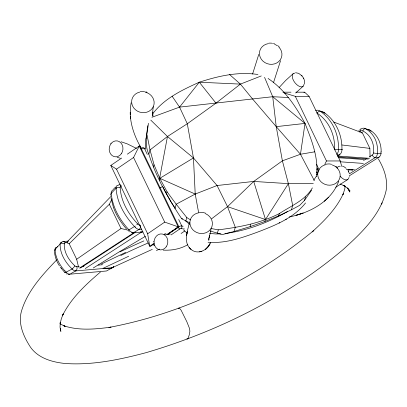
<?xml version="1.0" encoding="UTF-8"?>
<svg xmlns="http://www.w3.org/2000/svg" width="407" height="407" viewBox="0 0 407 407"><rect width="100%" height="100%" fill="white"/><g stroke="black" fill="none" stroke-linecap="round" stroke-linejoin="round"><path stroke-width="0.61" d="M381.074 151.323L381.028 153.063A5.016 4.482 -87.1 0 1 378.678 157.382L349.282 175.839M116.02 187.373C116.712 202.722 125.056 216.6 135.404 227.513M152.854 116.316L152.818 110.383L153.297 106.736M130.321 114.499L130.311 108.598L131.125 102.788M64.26 243.859C63.884 252.416 68.854 260.195 74.873 265.873A2.579 1.521 50.3 0 0 76.781 266.738M153.678 241.626L153.704 241.249M145.635 138.741L145.319 148.229M381.201 153.256C381.171 152.544 375.91 154.97 377.503 151.76C377.655 148.657 377.32 145.533 376.455 142.552C374.827 136.671 370.726 131.532 365.349 128.648A2.966 1.358 -64 0 0 362.82 130.952M316.478 176.704C318.935 158.318 311.711 140.212 305.011 123.418C295.747 106.278 284.534 89.459 268.081 78.465M373.453 152.976C374.755 144.363 370.909 134.88 362.841 130.962A2.579 2.294 -75.5 0 0 360.648 131.09L359.208 131.995M189.708 222.817L181.7 218.773C168.274 198.631 156.263 177.299 148.82 154.172C144.098 144.144 147.242 133.654 148.413 123.311M189.306 223.306C187.291 231.619 183.125 242.893 191.056 249.466C198.087 255.301 207.941 249.964 210.745 242.302M146.052 138.548L147.807 125.697M314.336 180.586L300.463 154.258L305.011 123.418L272.721 96.708L264.57 77.371M345.217 186.05L344.663 189.413L342.892 194.719L343.432 193.366C336.558 208.689 324.359 220.772 312.113 231.914L313.4 230.82M187.362 231.334L186.645 235.409M261.263 75.936L240.41 84.112L215.98 103.159L187.301 123.759L167.47 136.503L159.244 180.245M304.573 83.893C305.189 80.871 303.708 77.798 301.689 75.61L302.004 75.951M349.476 177.055L349.562 176.658M211.07 229.619L209.101 237.612L209.473 235.531L208.801 240.288L208.74 238.207M148.82 154.172L150.025 149.929L147.039 135.078M153.408 167.018L154.044 164.779L150.025 149.929L167.47 136.503L193.457 157.941L217.068 185.526L227.518 206.649L235.282 227.248L234.071 231.486L222.308 234.605L210.277 231.008M166.422 194.017L167.058 191.778L159.793 178.322L154.044 164.779M174.979 208.455L176.19 204.212L195.207 194.058L217.068 185.526L253.709 181.43L288.38 183.638L313.319 183.409M185.806 221.026L186.793 217.552L176.19 204.212L167.058 191.778M217.333 233.313L218.32 229.843C239.301 227.223 260.287 223.26 279.314 213.609C290.924 205.876 305.108 200.483 312.388 187.881M234.071 231.486L250.122 226.643L250.758 224.405M250.122 226.643L264.947 221.449L265.496 219.531L288.38 183.638L282.387 160.826L276.231 126.643L272.721 96.708L179.548 107.122L151.928 117.272M264.947 221.449L278.673 215.847L279.314 213.609M278.673 215.847L291.478 209.783L292.684 205.54L288.38 183.638M291.478 209.783L299.7 205.342L304.548 200.336L305.54 196.866M316.829 169.933L317.323 168.198M258.781 54.396L252.579 74.054M280.545 60.719L273.499 82.646M56.878 259.727C42.45 274.761 27.411 290.929 21.403 311.38C17.908 324.12 23.759 336.91 30.627 347.39C38.451 358.302 52.381 362.21 65.105 363.482C92.531 365.43 119.836 359.605 146.199 352.63C217.475 331.563 285.841 297.776 342.882 249.781C360.928 233.369 380.657 215.181 386.157 190.4C388.024 179.284 383.908 168.32 378.352 158.872M381.598 204.156L382.142 202.803M338.71 181.268C331.12 201.791 309.646 212.881 289.311 216.962M324.801 164.387L326.465 160.963L295.319 96.342L284.071 92.903M121.662 158.048L110.796 165.466L116.504 169.149L133.572 157.499L139.245 146.047L140.023 146.149L178.958 226.923L167.577 234.691M66.992 242.837L69.185 243.747L109.335 204.278L111.569 199.817M178.312 308.765L178.754 308.119L179.36 308.023L181.196 310.373L186.823 321.713L189.474 328.332L189.881 331.206L189.316 334.696L187.988 338.553L187.495 339.056L186.818 338.889M316.214 176.419L313.756 180.215M304.548 200.336L311.589 190.191M198.611 212.54L195.207 194.058L193.457 157.941L187.301 123.759L179.548 107.122L199.308 82.209C218.137 76.063 238.08 71.454 257.946 74.512M305.55 202.961C293.895 217.837 275.62 225.147 258.511 231.756C242.43 237.673 225.483 243.757 208.053 242.236M152.528 114.052C164.011 98.54 182.158 89.983 199.308 82.209L240.41 84.112L252.62 99.064L276.231 126.643L300.463 154.258L314.774 151.811M110.75 143.442L110.994 143.157M279.095 87.571L285.683 80.454L293.132 73.718M54.742 251.445A2.956 1.989 2 0 1 55.159 249.308L60.104 244.058A5.047 2.635 46.9 0 1 61.813 242.185L61.488 242.47M116.087 188.232L111.279 193.315A2.91 1.72 -7.7 0 0 110.908 195.263M112.922 189.764L115.466 187.123M66.885 242.15L110.913 196.479M57.428 246.581L57.738 246.266M60.231 243.737L60.546 243.422M211.64 218.768L227.518 206.649L253.709 181.43L282.387 160.826L300.463 154.258M295.701 92.989L303.103 86.294M128.129 230.515L128.846 229.991M324.247 201.302L328.597 197.253M140.125 225.203A2.88 1.699 50.3 0 1 137.693 223.931L136.767 224.766M100.407 272.054C85.882 284.452 71.317 297.858 62.703 315.201L63.263 313.868L61.32 318.808L60.129 323.896L60.241 322.395L60.038 327.142L60.867 331.425L60.211 328.337M135.328 226.022L128.927 229.919M313.828 230.459C255.128 278.968 183.822 313.365 108.893 327.457L111.05 327.131C95.447 329.238 79.044 330.815 63.818 325.798L65.156 326.287L60.322 324.043M159.748 187.932L162.347 186.696M303.937 92.699L304.619 92.18L309.071 96.342L340.216 160.958L341.717 166.356M78.607 267.231L76.658 259.259L121.011 228.51L127.808 230.103M347.746 179.533L335.714 187.271M127.35 154.167L139.245 146.047L178.18 226.821L178.958 226.923M154.126 243.874L150.509 246.342L149.73 246.24L147.649 233.771L164.718 222.12L178.18 226.821L166.799 234.59M164.031 234.671L165.451 233.699M153.871 243.417L149.73 246.24L110.796 165.466M167.918 234.167L170.818 232.183M172.273 231.191L173.24 230.535M175.173 229.212L176.145 228.551M176.628 228.22L178.078 227.228A1.857 0.763 55.7 0 0 179.818 228.958L171.108 234.9M181.09 233.501L184.758 230.998M79.436 268.111L134.162 232.534M80.444 268.04L135.17 232.458M85.292 268.539L141.687 231.995L142.908 231.909M358.765 130.489L359.732 129.879M337.871 155.805L339.29 154.904A5.713 5.133 -84 0 0 341.936 149.364C342.267 135.292 336.141 120.859 324.374 112.744A5.713 4.884 -72.2 0 0 321.81 111.752M369.322 156.868L372.196 155.047A2.579 2.294 -75.5 0 0 373.458 152.971L377.35 153.581M93.264 267.984L118.646 252.233L145.324 236.365M363.593 160.495L366.453 158.684M348.041 170.263L349.435 169.393M349.338 173.87L375.051 157.718L378.693 157.407M193.457 157.941L159.793 178.322L195.207 194.058M287.525 211.503C268.305 222.563 246.983 230.683 224.929 233.547M112.754 190.466A5.713 3.098 46.6 0 0 111.274 193.315C112.373 207.194 119.714 219.795 128.968 229.889A5.713 3.353 55.2 0 0 133.603 232.662L139.214 229.339L141.585 229.172M75.661 270.92L69.811 274.201L106.492 270.991L112.408 267.725L75.661 270.92A5.047 2.88 56.7 0 1 72.12 269.022C65.435 262.484 59.89 253.709 60.109 244.063A2.966 2.071 4.4 0 1 64.281 243.839M285.734 219.475L286.462 219.083M279.11 223.051L279.792 222.685M187.825 244.658C180.433 249.038 171.683 250.585 163.176 250.122M72.131 269.007L66.127 272.13A2.956 0.453 -46.8 0 1 65.186 272.222M101.353 264.016L125.671 252.406M111.915 267.597A3.785 1.938 52.7 0 1 111.233 268.249L102.951 268.381L128.698 256.242M110.862 268.305L152.289 249.354M201.877 251.333L199.466 251.867M140.196 91.621L144.582 91.539M326.429 164.102L329.166 163.904L331.669 164.296M268.92 43.147L271.469 43.096M199.186 212.306L202.574 212.327L205.683 213.232M276.231 126.643L305.011 123.418M102.605 264.728L98.062 265.12M82.779 266.31L83.974 266.224M133.608 232.672L142.129 232.066M168.01 234.259L170.38 234.091M79.187 266.57L76.786 266.743M63.08 241.473L68.661 241.086M67.638 242.613L65.232 242.781A2.579 1.521 50.3 0 0 64.255 243.859M220.945 233.857L215.822 233.964L209.666 233.44M341.931 149.364L338.471 149.542A2.92 0.438 -2.2 0 0 334.554 149.471M295.568 72.7L298.697 73.362L301.862 75.794M337.113 154.965L339.29 154.904M282.941 92.18L290.995 92.18M295.95 92.18L304.619 92.18M295.319 96.342L309.071 96.342M326.465 160.963L340.216 160.958M346.271 169.332L354.436 169.5M181.7 218.773L182.768 218.793M347.919 169.892L352.533 170.019M164.28 234.127L166.931 234.208M272.721 96.708L288.609 97.527M338.588 157.738L363.792 159.483M340.028 161.793L363.344 163.405M337.311 155.998L369.459 158.313M337.998 156.899L368.254 159.076M361.202 132.789L362.393 132.886L369.866 148.392L370.06 157.112M341.931 144.978L369.866 148.392M210.989 228.505L218.32 229.843M273.453 43.457L274.628 43.844M121.067 141.758L127.238 143.864L136.482 148.397M117.124 157.29L120.151 158.211M145.818 91.814L147.024 92.216M342.44 166.107L344.19 166.86L346.143 168.33M365.354 128.637L370.014 130.215L371.326 131.1M227.518 206.649L265.496 219.531L253.709 181.43M315.669 110.521A5.759 4.92 -72.3 0 1 319.103 110.597L324.374 112.744M333.755 122.069L362.393 132.886M340.257 184.01L344.8 186.131L343.457 185.358L347.161 187.927L350 190.959L347.909 188.583L349.872 192.028L347.558 187.805M66.3 273.774L66.717 274.003M186.793 217.552L190.532 219.928M317.089 172.059L318.096 172.731M316.794 112.943A2.89 2.569 -75.5 0 1 317.099 113.141C329.1 120.899 335.246 135.46 334.59 149.486A2.88 2.564 -75.5 0 1 334.574 149.888M319.988 111.136C332.946 119.648 339.367 135.572 338.431 150.748A5.754 5.169 -84.1 0 1 336.711 154.273M128.861 231.527L129.334 231.878M335.882 166.341L336.828 167.145M189.428 224.308L185.302 220.548M277.905 45.726L279.233 46.993M185.18 231.451L187.276 233.257M229.523 74.496L240.41 84.112M316.768 172.288L317.323 172.812L316.829 171.779M189.148 247.578L191.056 249.466M150.793 120.126L167.47 136.503M183.593 229.894L184.809 231.1M64.993 272.746L60.272 267.114M137.693 223.931C128.373 214.026 120.935 201.45 120.162 187.602A2.89 1.699 50.3 0 1 121.25 186.075M64.932 270.858L66.127 272.125A5.016 2.88 56.6 0 0 69.8 274.17M126.526 229.024C121.027 222.67 116.371 215.486 113.497 207.56M199.308 82.209L215.98 103.159M61.513 267.969L61.722 268.233M172.115 96.2L179.548 107.122M175.091 208.079L171.001 201.775L165.613 192.145M59.458 265.908C56.776 261.767 54.914 257.015 54.523 252.07M348.168 170.869L349.226 173.184M140.023 145.976C134.33 135.709 130.326 124.237 130.194 112.398M348.692 171.851L348.412 171.296M303.77 78.648L303.485 78.083M163.965 188.894L165.339 191.6M163.166 187.266L163.7 188.349M316.524 164.423L319.266 170.111M317.145 168.62L318.513 171.464M316.946 172.812L317.73 174.425M140.624 148.25A1.857 0.763 55.7 0 1 140.898 148.209A0.936 0.31 -25.2 0 1 142.155 147.833A1.893 1.694 -74.1 0 1 144.454 148.499L147.309 154.411M178.678 219.495L181.787 225.946A1.893 1.694 -74.1 0 1 181.049 228.51A0.936 0.28 -26.3 0 0 179.802 228.953M133.572 157.499L164.718 222.12M116.504 169.149L147.649 233.771M109.335 204.278L121.011 228.51M69.185 243.747L76.658 259.259M113.416 207.331L111.045 198.189M140.023 146.149L140.283 147.349M55.184 250.636L55.118 249.282M152.823 115.863L152.569 112.027L152.706 114.128M130.433 116.305L130.561 118.396M118.015 185.455A2.925 2.177 86 0 1 121.276 186.035M140.166 225.193A2.92 2.177 86 0 1 139.194 229.283M116.122 188.248A2.92 1.74 -6.6 0 1 120.182 187.586M139.214 229.339A5.754 3.373 55.2 0 1 135.404 227.508M133.593 232.636A2.89 2.152 86 0 1 131.629 232.616M116.036 187.378A5.759 3.114 46.7 0 1 117.72 185.429M141.692 232A2.849 1.679 50.3 0 1 140.568 231.725M156.405 250.488A164.916 32.626 -19.9 0 1 159.707 249.094M119.968 251.902A182.692 40.649 -19.7 0 1 143.869 240.913M120.721 255.571A178.917 40.578 -19.6 0 1 148.163 242.969M55.098 249.272A5.016 2.64 46.9 0 1 56.817 247.237M61.833 242.201A2.946 2.269 78.7 0 1 65.268 242.75M74.868 265.873A2.966 0.529 -47.3 0 1 72.171 268.935M76.847 266.702A2.946 2.142 -87.9 0 1 75.646 270.853M69.79 274.145A2.905 2.071 -87.7 0 1 67.918 274.135M64.891 270.904A25.509 15.044 50.3 0 1 55.108 250.6M113.365 266.824A3.556 1.933 59.8 0 1 112.444 267.811M113.507 266.397A2.89 2.198 87.1 0 1 112.378 267.618M177.956 227.218A2.813 0.9 -25.6 0 1 181.792 225.941M144.434 148.448A93.732 29.64 57.9 0 1 145.94 149.028M141.397 149.216A2.813 1.007 -27 0 1 144.5 148.469M183.15 226.226A93.732 29.64 57.9 0 1 181.812 225.992M184.493 228.932A87.642 27.717 57.9 0 1 181.064 228.551M154.451 245.304A3.755 3.215 -82.5 0 1 152.773 244.378M145.101 92.114A11.33 10.358 15.8 0 1 152.432 108.206A11.33 10.358 15.8 0 1 133.898 108.125A11.33 10.358 15.8 0 1 139.759 92.094M205.683 213.751A11.33 10.363 15.9 0 1 209.585 230.372A11.33 10.363 15.9 0 1 191.473 228.017A11.33 10.363 15.9 0 1 198.591 212.83M278.973 47.207A11.33 10.358 15.9 0 1 276.735 62.983A11.33 10.358 15.9 0 1 260.266 57.377A11.33 10.358 15.9 0 1 268.401 43.615M271.912 43.61A11.33 10.358 15.9 0 1 272.476 43.702M274.7 44.353A11.33 10.358 15.9 0 1 277.253 45.732M332.285 164.962A11.33 10.363 16 0 1 337.993 181.38A11.33 10.363 16 0 1 319.627 180.204A11.33 10.363 16 0 1 326.083 164.565M348.804 177.701A8.028 4.172 52.7 0 1 340.166 176.231M337.194 168.208A8.028 4.172 52.7 0 1 340.221 166.254M316.549 174.557A2.813 0.895 -26 0 1 317.323 174.384M360.627 131.074A2.946 1.053 62.9 0 1 361.192 128.988M369.999 130.255A2.956 1.313 -61.2 0 1 370.599 131.268M367.913 129.65A5.016 4.243 -73.3 0 1 370.024 130.194M361.452 128.816A5.047 4.258 -73.5 0 1 365.364 128.612M377.406 153.592A5.047 4.502 -87.4 0 1 375.035 157.687M375.01 157.662A2.946 0.941 53 0 1 372.12 155.036M379.09 156.919A2.905 0.875 52.6 0 1 378.652 157.346M371.372 131.018A25.509 22.7 -75.5 0 1 381.161 151.318M303.988 84.325A8.028 4.172 52.7 0 1 295.1 82.916A8.028 4.172 52.7 0 1 294.882 73.143M352.66 170.024A3.78 3.363 -75.5 0 1 351.251 169.653M324.348 112.78A2.91 1.236 -50.5 0 1 324.847 113.431M317.094 113.136A2.92 1.231 -51.5 0 1 319.968 111.172M341.895 149.369A2.91 0.438 -3 0 1 342.078 149.705M339.718 154.075A2.89 0.962 57.6 0 1 339.275 154.869M209.859 243.895L207.794 247.044L205.591 249.308L207.794 247.044L209.859 243.895M303.032 213.085L296.072 215.298L303.032 213.085M121.398 153.678A8.028 6.873 -82.5 0 0 117.216 140.893A8.028 6.873 -82.5 0 0 109.62 151.943A8.028 6.873 -82.5 0 0 121.398 153.678M166.193 246.84A8.028 6.873 -82.5 0 0 162.179 233.979A8.028 6.873 -82.5 0 0 154.446 244.902A8.028 6.873 -82.5 0 0 166.193 246.84"/></g></svg>
